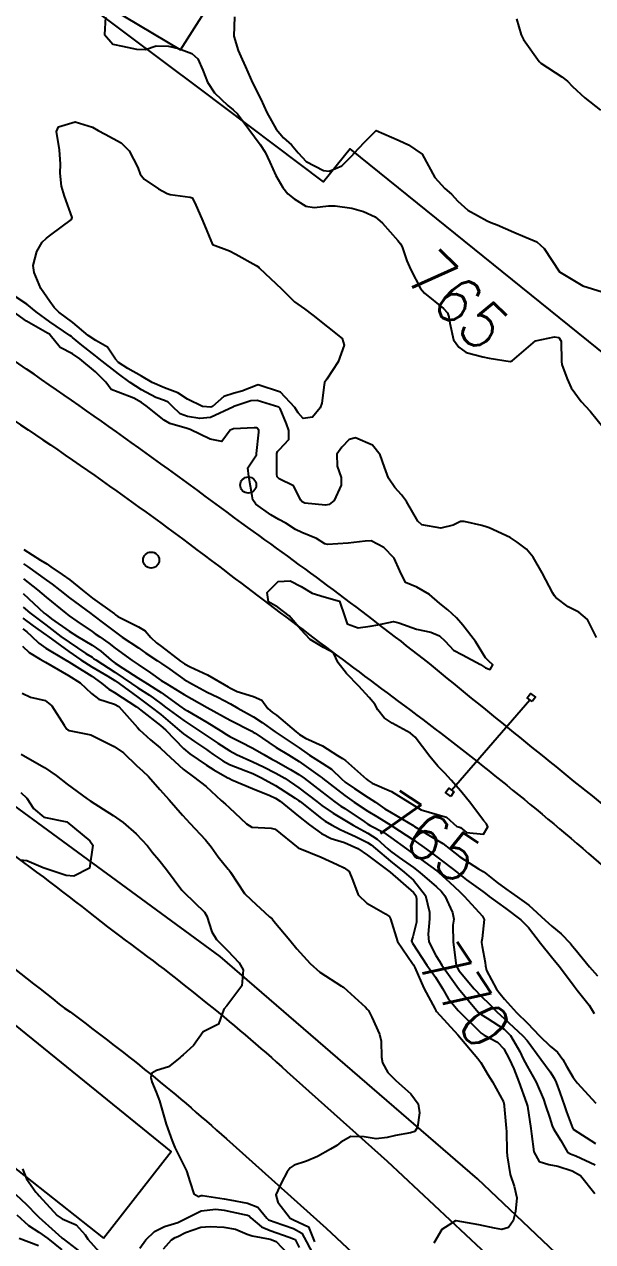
# Model space of a CAD drawing. Header units: metres. Extents: x 307586 to 320046, y 7427249 to 7434250.
# Drawn here: x 318679 to 318728.1, y 7429973.6 to 7430078.7 of the extents above; entities that cross this region are included whole.
import ezdxf
from ezdxf.enums import TextEntityAlignment as Align

# ---------------------------------------------------------------- set-up
doc = ezdxf.new("R2010")
doc.units = ezdxf.units.M
doc.header["$MEASUREMENT"] = 0
for name, color, linetype in [('Cotas', 45, 'Continuous'), ('Curvas de Nivel 1m', 11, 'Continuous'), ('Curvas de Nivel 5m', 15, 'Continuous'), ('Divisa', 42, 'FENCELINE2'), ('Edificações', 30, 'Continuous'), ('Linha Férrea', 20, 'Continuous'), ('Portico', 45, 'Continuous'), ('Postes', 20, 'Continuous'), ('Vias Primárias', 230, 'Continuous')]:
    doc.layers.add(name, color=color, linetype=linetype)
doc.styles.add('Style-STANDARD', font='STANDARD.shx')
doc.linetypes.add('FENCELINE2', pattern='A,0.25,-0.1,[132,ltypeshp.shx,S=0.1,R=0,X=-0.1,Y=0],-0.1,1', length=1.45)

msp = doc.modelspace()

# ---------------------------------------------------------------- linework, layer by layer
at = {"layer": 'Curvas de Nivel 1m', "flags": 128}
for points, elevation in [([(318697.12, 7430079.31), (318697.05, 7430077.65), (318697.42, 7430076.42), (318697.78, 7430075.64), (318698.05, 7430074.99), (318698.65, 7430073.63), (318699.37, 7430072.21), (318699.65, 7430071.62), (318699.91, 7430071.06), (318700.72, 7430069.61), (318701.34, 7430068.86), (318702.02, 7430068.28), (318702.62, 7430067.58), (318703.31, 7430066.82), (318704.81, 7430066.04), (318705.3, 7430066), (318706.38, 7430066.46), (318707.32, 7430067.39), (318707.38, 7430067.47), (318707.42, 7430067.52), (318708.33, 7430068.51), (318709.34, 7430069.5), (318711.33, 7430068.63), (318712.13, 7430068.27), (318713.32, 7430067.45), (318714.41, 7430065.44), (318715.28, 7430064.5), (318715.87, 7430064.01), (318716.4, 7430063.41), (318717.26, 7430062.62), (318718.93, 7430061.7), (318719.25, 7430061.57), (318719.8, 7430061.37), (318721.24, 7430060.73), (318722.2, 7430060.31), (318723.23, 7430059.89), (318723.86, 7430059.32), (318725.2, 7430057.31), (318727.19, 7430056.1), (318728.86, 7430055.58)], 764), ([(318721.46, 7430079.16), (318721.87, 7430077.77), (318722.08, 7430077.35), (318723.42, 7430075.47), (318723.57, 7430075.33), (318725.4, 7430074.15), (318725.87, 7430073.77), (318726.3, 7430073.3), (318727.38, 7430072.31), (318728.73, 7430071.27)], 763), ([(318678.9, 7430033.32), (318680.35, 7430032.39), (318680.89, 7430032.07), (318681.25, 7430031.83), (318682.23, 7430031.17), (318682.87, 7430030.7), (318683.99, 7430029.8), (318684.85, 7430029.13), (318686.73, 7430027.76), (318686.79, 7430027.72), (318686.83, 7430027.69), (318687.04, 7430027.55), (318688.82, 7430026.63), (318689.39, 7430026.3), (318689.88, 7430025.72), (318690.37, 7430025.27), (318690.81, 7430024.95), (318692.44, 7430023.69), (318692.79, 7430023.45), (318693.27, 7430023.2), (318694.78, 7430022.51), (318696.22, 7430021.65), (318696.57, 7430021.45), (318696.76, 7430021.35), (318697.34, 7430021.05), (318698.75, 7430020.64), (318699.46, 7430020.32), (318699.99, 7430019.6), (318700.4, 7430019.25), (318700.74, 7430019.01), (318702.44, 7430017.57), (318702.72, 7430017.36), (318703.24, 7430017.04), (318704.71, 7430016.37), (318706.02, 7430015.53), (318706.44, 7430015.27), (318706.69, 7430015.1), (318708.51, 7430013.5), (318708.67, 7430013.37), (318709.01, 7430013.15), (318710.66, 7430012.42), (318712.27, 7430011.45), (318712.64, 7430011.21), (318713.24, 7430010.84), (318714.63, 7430010.44), (318715.43, 7430010.22), (318716.33, 7430009.4), (318716.56, 7430009.34), (318716.62, 7430009.31), (318717.14, 7430008.88), (318718.62, 7430008.74), (318718.99, 7430009.37), (318718.88, 7430009.63), (318718.63, 7430009.92), (318717.52, 7430011.39), (318716.66, 7430012.45), (318715.82, 7430013.41), (318715.27, 7430014.01), (318714.68, 7430014.62), (318713.99, 7430015.44), (318712.72, 7430017.11), (318712.31, 7430017.45), (318710.73, 7430018.32), (318710.05, 7430018.79), (318709.48, 7430019.49), (318709.24, 7430019.98), (318708.75, 7430020.55), (318707.86, 7430021.51), (318706.78, 7430022.61), (318706.06, 7430023.53), (318705.65, 7430024.39), (318704.81, 7430024.87), (318703.64, 7430025.56), (318702.83, 7430026.4), (318701.84, 7430027.58), (318700.85, 7430028.33), (318700.06, 7430028.81), (318699.93, 7430029.6), (318700.87, 7430030.55), (318701.91, 7430030.62), (318702.87, 7430030.14), (318703.83, 7430029.56), (318704.86, 7430029.24), (318706.18, 7430028.85), (318706.65, 7430027.52), (318706.83, 7430026.9), (318707.78, 7430026.56), (318708.83, 7430026.7), (318709.5, 7430026.82), (318710.84, 7430027.09), (318711.31, 7430026.99), (318712.83, 7430026.45), (318714.08, 7430026.19), (318714.82, 7430025.88), (318715.32, 7430025.42), (318716.04, 7430024.64), (318716.8, 7430024.24), (318718.37, 7430023.38), (318718.79, 7430023.11), (318719.21, 7430022.95), (318719.44, 7430023.37), (318719.09, 7430023.67), (318718.8, 7430023.97), (318717.94, 7430025.39), (318716.83, 7430026.78), (318716.28, 7430027.41), (318715.53, 7430028.1), (318714.86, 7430028.65), (318713.97, 7430029.44), (318712.87, 7430030.07), (318711.88, 7430030.47), (318711.4, 7430031.47), (318710.9, 7430032.57), (318710.01, 7430033.49), (318708.92, 7430034.07), (318708.39, 7430034.03), (318706.92, 7430033.87), (318705.13, 7430033.76), (318704.92, 7430033.82), (318704.2, 7430034.27), (318702.93, 7430034.78), (318702.39, 7430035.04), (318701.54, 7430035.59), (318700.94, 7430035.91), (318700.24, 7430036.31), (318698.96, 7430037.23), (318698.69, 7430037.62), (318698.64, 7430037.95), (318698.34, 7430039.63), (318698.26, 7430040.36), (318699, 7430041.51), (318699.02, 7430041.6), (318699.02, 7430041.62), (318699.2, 7430043.44), (318699.21, 7430043.62), (318699.03, 7430043.82), (318698.82, 7430043.84), (318697.03, 7430043.74), (318696.74, 7430043.64), (318696.02, 7430042.65), (318695.02, 7430042.86), (318693.29, 7430043.69), (318693.03, 7430043.76), (318691.52, 7430044.19), (318691.04, 7430044.48), (318689.47, 7430045.74), (318689.06, 7430046.01), (318688.4, 7430046.4), (318687.06, 7430046.91), (318686.45, 7430047.15), (318685.98, 7430047.78), (318685.09, 7430048.67), (318683.76, 7430049.8), (318683.11, 7430050.21), (318682.05, 7430050.76), (318681.19, 7430051.84), (318681.12, 7430051.91), (318680.96, 7430052), (318679.14, 7430053.05), (318678, 7430053.87)], 764), ([(318678.87, 7430030.8), (318680.08, 7430029.85), (318680.85, 7430029.21), (318682.53, 7430027.81), (318682.83, 7430027.59), (318683.5, 7430027.13), (318684.82, 7430026.24), (318685.08, 7430026.05), (318685.46, 7430025.78), (318686.26, 7430025.22), (318686.8, 7430024.79), (318688.26, 7430023.75), (318688.79, 7430023.39), (318689.84, 7430022.66), (318690.77, 7430022.02), (318691.25, 7430021.71), (318692.75, 7430020.8), (318694.74, 7430019.67), (318696.73, 7430018.58), (318698.61, 7430017.62), (318698.72, 7430017.56), (318698.88, 7430017.46), (318700.7, 7430016.22), (318701.76, 7430015.58), (318702.69, 7430015.01), (318704.5, 7430013.73), (318704.67, 7430013.6), (318704.7, 7430013.58), (318704.74, 7430013.55), (318706.65, 7430012.08), (318707.45, 7430011.51), (318708.64, 7430010.74), (318709.4, 7430010.26), (318710.62, 7430009.52), (318710.71, 7430009.47), (318712.61, 7430008.21), (318713.69, 7430007.44), (318714.59, 7430006.77), (318716.39, 7430005.4), (318716.49, 7430005.32), (318716.57, 7430005.25), (318717.16, 7430004.8), (318718.56, 7430003.79), (318718.79, 7430003.61), (318719.11, 7430003.37), (318720.54, 7430002.32), (318721.86, 7430001.34), (318722.52, 7430000.67), (318723.55, 7429999.32), (318724.49, 7429998.15), (318724.88, 7429997.69), (318725.18, 7429997.3), (318726.46, 7429995.6), (318726.71, 7429995.28), (318727.75, 7429993.96), (318728.17, 7429993.26)], 766), ([(318678.86, 7430029.51), (318680.67, 7430027.83), (318680.76, 7430027.76), (318680.83, 7430027.71), (318681.31, 7430027.34), (318682.82, 7430026.28), (318683.55, 7430025.8), (318684.81, 7430025.07), (318685.56, 7430024.54), (318686.46, 7430023.76), (318686.79, 7430023.51), (318687.46, 7430023.07), (318688.77, 7430022.25), (318689.6, 7430021.73), (318690.32, 7430021.27), (318690.76, 7430020.98), (318692.57, 7430019.69), (318692.74, 7430019.57), (318693.04, 7430019.38), (318694.72, 7430018.41), (318695.94, 7430017.65), (318696.41, 7430017.35), (318696.71, 7430017.17), (318697.63, 7430016.7), (318698.7, 7430016.16), (318699.63, 7430015.61), (318700.32, 7430015.22), (318700.69, 7430015.03), (318701.94, 7430014.32), (318702.68, 7430013.89), (318703.14, 7430013.57), (318704.66, 7430012.39), (318705.77, 7430011.53), (318706.29, 7430011.17), (318706.64, 7430010.95), (318708.31, 7430009.82), (318708.62, 7430009.61), (318708.69, 7430009.57), (318708.84, 7430009.5), (318710.01, 7430008.87), (318710.61, 7430008.44), (318711.97, 7430007.46), (318712.6, 7430007.02), (318714.07, 7430005.94), (318714.58, 7430005.58), (318714.75, 7430005.43), (318715.71, 7430004.56), (318716.56, 7430003.78), (318716.94, 7430003.4), (318718.53, 7430001.66), (318718.68, 7430001.38), (318718.51, 7429999.72), (318718.46, 7429999.43), (318718.46, 7429999.38), (318718.5, 7429999.04), (318718.76, 7429997.65), (318718.78, 7429997.38), (318718.89, 7429996.96), (318719.73, 7429995.36), (318720.05, 7429994.96), (318720.44, 7429994.5), (318721.47, 7429993.34), (318722.42, 7429992.41), (318723.47, 7429991.32), (318724.39, 7429990.44), (318725.01, 7429989.92), (318725.48, 7429989.29), (318725.8, 7429988.71), (318726.37, 7429987.74), (318726.71, 7429987.28), (318728.34, 7429985.52)], 767), ([(318678.84, 7430028.35), (318679.42, 7430027.85), (318680.23, 7430027.24), (318680.82, 7430026.81), (318682.11, 7430025.82), (318682.81, 7430025.31), (318684.26, 7430024.34), (318684.8, 7430024.01), (318684.93, 7430023.92), (318685.12, 7430023.79), (318686.78, 7430022.73), (318688.21, 7430021.75), (318688.76, 7430021.37), (318689.76, 7430020.73), (318690.75, 7430020.02), (318691.16, 7430019.71), (318692.73, 7430018.55), (318694.02, 7430017.68), (318694.71, 7430017.24), (318695.66, 7430016.61), (318696.7, 7430015.95), (318697.29, 7430015.63), (318698.69, 7430015), (318699.62, 7430014.55), (318700.68, 7430014.02), (318701.45, 7430013.58), (318702.66, 7430012.74), (318704.21, 7430011.55), (318704.64, 7430011.22), (318705.64, 7430010.54), (318706.63, 7430009.94), (318707.35, 7430009.51), (318708.62, 7430008.82), (318709.43, 7430008.31), (318710.36, 7430007.47), (318710.6, 7430007.26), (318711.33, 7430006.72), (318712.58, 7430005.86), (318713.13, 7430005.44), (318714.56, 7430004.19), (318714.95, 7430003.82), (318715.28, 7430003.42), (318715.95, 7430001.99), (318716.05, 7430001.41), (318715.98, 7430000.88), (318716, 7429999.41), (318716.06, 7429998.97), (318716.27, 7429997.4), (318716.48, 7429996.96), (318717.82, 7429995.39), (318718.45, 7429994.73), (318719.13, 7429994.06), (318719.81, 7429993.36), (318720.42, 7429992.82), (318722.03, 7429991.33), (318722.4, 7429990.91), (318723.58, 7429989.32), (318724.37, 7429988.21), (318724.72, 7429987.66), (318724.9, 7429987.3), (318725.22, 7429986.43), (318725.61, 7429985.29), (318725.8, 7429984.76), (318726.31, 7429983.37), (318726.38, 7429983.28), (318728.29, 7429982.02)], 768), ([(318678.83, 7430027.39), (318679.7, 7430026.72), (318680.81, 7430025.95), (318680.97, 7430025.83), (318682.8, 7430024.5), (318683.82, 7430023.8), (318684.78, 7430023.19), (318686.16, 7430022.38), (318686.77, 7430022.02), (318687.13, 7430021.76), (318688.75, 7430020.56), (318689.23, 7430020.22), (318689.9, 7430019.72), (318690.73, 7430019.06), (318692.35, 7430017.69), (318692.71, 7430017.4), (318693.66, 7430016.73), (318694.7, 7430016.04), (318694.92, 7430015.89), (318695.25, 7430015.66), (318696.1, 7430015.07), (318696.68, 7430014.76), (318698.09, 7430014.21), (318698.68, 7430013.97), (318698.92, 7430013.86), (318699.43, 7430013.61), (318700.66, 7430012.94), (318702.36, 7430011.86), (318702.64, 7430011.66), (318702.77, 7430011.57), (318704.63, 7430010.08), (318704.95, 7430009.87), (318705.49, 7430009.54), (318706.23, 7430009.14), (318706.62, 7430008.98), (318707.57, 7430008.55), (318708.61, 7430008.01), (318708.92, 7430007.81), (318709.3, 7430007.49), (318710.59, 7430006.4), (318711.76, 7430005.46), (318712.57, 7430004.77), (318713.62, 7430003.44), (318713.97, 7430002), (318713.95, 7430001.44), (318713.84, 7430000.1), (318713.9, 7429999.44), (318714.49, 7429998.26), (318714.82, 7429997.76), (318715.02, 7429997.42), (318716.45, 7429995.4), (318718.17, 7429993.38), (318718.43, 7429993.16), (318718.94, 7429992.85), (318720.41, 7429991.9), (318720.96, 7429991.34), (318721.75, 7429989.98), (318722.05, 7429989.33), (318722.38, 7429988.72), (318723.18, 7429987.32), (318723.81, 7429985.85), (318723.99, 7429985.31), (318724.32, 7429984.29), (318724.56, 7429983.55), (318724.68, 7429983.3), (318725.29, 7429982.3), (318725.89, 7429981.29), (318726.14, 7429981.14), (318726.28, 7429981.09), (318726.6, 7429980.96), (318728.27, 7429980.18)], 769), ([(318678.8, 7430024.97), (318679.38, 7430024.43), (318680.32, 7430023.84), (318680.79, 7430023.59), (318681.34, 7430023.27), (318682.77, 7430022.43), (318683.78, 7430021.8), (318684.75, 7430020.88), (318685.38, 7430020.41), (318686.74, 7430019.96), (318687.11, 7430019.76), (318688.72, 7430017.95), (318688.91, 7430017.74), (318689.86, 7430016.88), (318690.7, 7430016.19), (318691.2, 7430015.7), (318692.68, 7430014.34), (318693.58, 7430013.68), (318694.66, 7430012.87), (318695.97, 7430011.65), (318696.32, 7430011.32), (318696.64, 7430011.04), (318698.14, 7430009.62), (318698.62, 7430009.35), (318700.29, 7430009.27), (318700.62, 7430009.17), (318702.6, 7430007.57), (318704.59, 7430006.75), (318705.98, 7430006.13), (318706.58, 7430005.83), (318707.01, 7430005.52), (318707.33, 7430004.74), (318707.78, 7430003.51), (318708.54, 7430002.78), (318710.14, 7430001.87), (318710.52, 7430001.59), (318710.57, 7430001.47), (318710.58, 7430001.42), (318711.19, 7429999.46), (318712.48, 7429997.56), (318712.56, 7429997.45), (318712.7, 7429997.23), (318713.47, 7429995.44), (318714.44, 7429993.64), (318714.5, 7429993.5), (318714.55, 7429993.43), (318716.4, 7429991.4), (318718.14, 7429989.38), (318718.38, 7429989.02), (318719, 7429988), (318719.41, 7429987.36), (318720.34, 7429985.62), (318720.41, 7429985.35), (318720.42, 7429985.26), (318720.58, 7429983.35), (318720.6, 7429983.06), (318720.64, 7429981.35), (318720.66, 7429980.97), (318720.92, 7429979.34), (318721.26, 7429978.33), (318721.51, 7429977.34), (318721.39, 7429976.17), (318721.18, 7429975.34), (318720.78, 7429974.77), (318720.21, 7429974.61), (318719.56, 7429974.71), (318718.21, 7429975), (318716.27, 7429975.34), (318716.21, 7429975.34), (318715.01, 7429974.61), (318714.32, 7429973.42)], 771), ([(318678.75, 7430020.92), (318679.47, 7430020.57), (318680.75, 7430020.27), (318681.33, 7430019.82), (318682.39, 7430018.14), (318682.61, 7430017.81), (318682.71, 7430017.74), (318682.82, 7430017.7), (318684.71, 7430017.31), (318685.74, 7430016.81), (318686.7, 7430016.32), (318687.51, 7430015.75), (318688.68, 7430014.64), (318689.16, 7430014.22), (318689.67, 7430013.72), (318690.66, 7430012.61), (318691.46, 7430011.7), (318692.63, 7430010.37), (318693.24, 7430009.68), (318694.6, 7430008.24), (318695.1, 7430007.66), (318695.7, 7430006.77), (318696.57, 7430005.72), (318696.64, 7430005.64), (318696.75, 7430005.46), (318697.96, 7430003.63), (318698.54, 7430003.06), (318700.14, 7430001.6), (318700.35, 7430001.42), (318700.52, 7430001.24), (318701.89, 7429999.58), (318702.5, 7429998.84), (318703.64, 7429997.56), (318704.47, 7429996.82), (318706.35, 7429995.62), (318706.45, 7429995.56), (318706.52, 7429995.52), (318708.44, 7429993.79), (318708.58, 7429993.64), (318708.68, 7429993.5), (318708.98, 7429992.94), (318709.65, 7429991.48), (318709.78, 7429990.86), (318709.8, 7429989.48), (318709.9, 7429988.99), (318710.37, 7429988.17), (318711.06, 7429987.46), (318712.35, 7429986.32), (318712.97, 7429985.44), (318713.1, 7429984.67), (318712.91, 7429983.44), (318712.68, 7429983.07), (318712.31, 7429982.95), (318711.03, 7429982.73), (318710.3, 7429982.54), (318709.34, 7429982.44), (318708.3, 7429982.59), (318707.17, 7429982.64), (318706.29, 7429982.13), (318705.96, 7429981.85), (318705.4, 7429981.53), (318704.28, 7429980.9), (318703.34, 7429980.49), (318702.27, 7429980.17), (318701.91, 7429979.93), (318701.67, 7429979.58), (318701.18, 7429978.65), (318700.67, 7429977.59), (318700.86, 7429976.95), (318701.92, 7429975.57), (318702.21, 7429975.45), (318703.49, 7429974.84), (318704.01, 7429973.54)], 772), ([(318678.69, 7430015.65), (318679.84, 7430015), (318680.68, 7430014.5), (318681.69, 7430013.82), (318682.66, 7430013.07), (318684.39, 7430011.79), (318684.64, 7430011.62), (318685.76, 7430010.89), (318686.63, 7430010.35), (318687.48, 7430009.75), (318688.61, 7430008.78), (318689.58, 7430007.73), (318690.03, 7430007.16), (318690.58, 7430006.52), (318691.22, 7430005.7), (318692.56, 7430003.91), (318692.75, 7430003.69), (318694.53, 7430002), (318694.71, 7430001.67), (318695.15, 7430000.3), (318695.55, 7429999.65), (318696.49, 7429998.68), (318697.51, 7429997.63), (318697.87, 7429997.03), (318697.73, 7429995.63), (318696.44, 7429993.93), (318696.2, 7429993.64), (318695.73, 7429992.34), (318694.4, 7429991.67), (318693.58, 7429990.49), (318692.68, 7429989.69), (318692.51, 7429989.55), (318692.38, 7429989.42), (318691.42, 7429988.65), (318690.36, 7429988.32), (318689.96, 7429988.11), (318689.87, 7429987.72), (318689.97, 7429987.34), (318690.34, 7429986.46), (318690.62, 7429985.71), (318690.73, 7429985.31), (318691.21, 7429983.7), (318691.72, 7429982.27), (318691.95, 7429981.69), (318692.28, 7429981.04), (318692.95, 7429979.68), (318693.27, 7429978.65), (318693.6, 7429977.67), (318694.01, 7429977.44), (318694.23, 7429977.53), (318694.34, 7429977.55), (318696.23, 7429977.25), (318696.7, 7429977.17), (318698.23, 7429976.88), (318699.13, 7429976.52), (318699.9, 7429975.59), (318700.06, 7429975.44), (318700.21, 7429975.37), (318700.53, 7429975.27), (318702.2, 7429974.69), (318702.92, 7429974.28), (318703.34, 7429973.55), (318704.17, 7429971.94)], 773), ([(318678.65, 7430012.34), (318679.18, 7430011.85), (318679.74, 7430010.95), (318680.63, 7430010.21), (318682.62, 7430009.81), (318684.6, 7430008.17), (318684.88, 7430007.79), (318684.57, 7430005.79), (318683.24, 7430005.12), (318682.57, 7430005.16), (318680.57, 7430005.83), (318679.17, 7430006.45), (318678.58, 7430006.49)], 774), ([(318678.8, 7429979.85), (318679.13, 7429978.97), (318679.94, 7429977.83), (318680.08, 7429977.68), (318680.23, 7429977.52), (318681.78, 7429975.81), (318682.21, 7429975.53), (318683.42, 7429975.01), (318684.2, 7429974.15), (318684.43, 7429973.78), (318686.16, 7429971.85)], 774), ([(318678.29, 7429975.86), (318679.3, 7429974.94), (318680.2, 7429974.37), (318680.97, 7429973.82), (318682.18, 7429972.85)], 776), ([(318688.93, 7429972.98), (318689.45, 7429973.72), (318690.2, 7429974.42), (318691.05, 7429974.86), (318692.21, 7429975.22), (318693.13, 7429975.68), (318694.22, 7429976.22), (318695.5, 7429976.37), (318696.22, 7429976.27), (318697.95, 7429975.89), (318698.22, 7429975.84), (318698.37, 7429975.78), (318698.53, 7429975.62), (318699.43, 7429974.83), (318700.2, 7429974.52), (318701.83, 7429973.94), (318702.2, 7429973.81), (318702.35, 7429973.73), (318702.45, 7429973.57), (318702.7, 7429973.05)], 774), ([(318678.49, 7429973.86), (318680.18, 7429973.21)], 777)]:
    msp.add_lwpolyline(points, dxfattribs=dict(at, elevation=elevation))
at = {"layer": 'Curvas de Nivel 1m', "elevation": 766, "flags": 128}
msp.add_lwpolyline([(318691.28, 7430064.06), (318691.54, 7430063.98), (318693.27, 7430063.76), (318693.45, 7430063.69), (318693.69, 7430063.26), (318694.37, 7430061.68), (318695.22, 7430059.67), (318696.67, 7430059.1), (318697.21, 7430058.83), (318698.99, 7430057.84), (318699.2, 7430057.69), (318699.28, 7430057.62), (318701.18, 7430055.82), (318701.39, 7430055.6), (318702.3, 7430054.72), (318703.16, 7430054.09), (318703.88, 7430053.56), (318705.14, 7430052.56), (318706.41, 7430051.53), (318706.57, 7430050.98), (318706.06, 7430049.54), (318705.09, 7430048.03), (318704.89, 7430047.74), (318704.85, 7430047.55), (318704.65, 7430045.96), (318704.51, 7430045.56), (318703.85, 7430044.75), (318703.04, 7430044.64), (318702.6, 7430045.12), (318702.33, 7430045.58), (318701.07, 7430046.92), (318699.16, 7430047.54), (318699.08, 7430047.52), (318697.73, 7430046.98), (318697.07, 7430046.81), (318696.18, 7430046.54), (318695.2, 7430045.67), (318695.05, 7430045.61), (318694.35, 7430045.68), (318693.06, 7430046.29), (318692.2, 7430046.84), (318691.07, 7430047.29), (318689.99, 7430047.73), (318689.08, 7430048.28), (318687.88, 7430048.96), (318687.1, 7430049.48), (318686.84, 7430049.76), (318686.13, 7430050.79), (318685.12, 7430051.38), (318684.47, 7430051.8), (318683.14, 7430052.91), (318681.92, 7430053.83), (318681.54, 7430054.22), (318681.16, 7430054.74), (318680.39, 7430055.85), (318679.8, 7430057.24), (318679.72, 7430057.85), (318680.02, 7430059.05), (318680.49, 7430059.85), (318680.86, 7430060.21), (318681.23, 7430060.5), (318683.04, 7430061.81), (318683.08, 7430061.98), (318682.42, 7430063.82), (318682.15, 7430064.69), (318682.06, 7430065.83), (318682.08, 7430066.61), (318681.98, 7430067.83), (318681.74, 7430069.43), (318681.89, 7430069.83), (318683.35, 7430070.25), (318684.83, 7430069.8), (318685.34, 7430069.49), (318685.93, 7430069.19), (318687.32, 7430068.43), (318688.02, 7430067.75), (318688.75, 7430066.3), (318688.97, 7430065.74), (318689.29, 7430065.29), (318690.53, 7430064.48)], close=True, dxfattribs=at)
at = {"layer": 'Curvas de Nivel 5m', "flags": 128}
for points, elevation in [([(318685.95, 7430079.28), (318685.89, 7430077.78), (318686.61, 7430076.95), (318687.42, 7430076.78), (318688.64, 7430076.53), (318689.42, 7430076.49), (318690.34, 7430076.81), (318691.42, 7430076.8), (318692.28, 7430076.57), (318693.42, 7430076.16), (318693.94, 7430075.68), (318694.37, 7430074.72), (318694.78, 7430073.68), (318695.38, 7430072.77), (318696.53, 7430071.65), (318697, 7430071.29), (318697.36, 7430070.93), (318698.34, 7430069.63), (318699.33, 7430068.3), (318699.76, 7430067.62), (318700.16, 7430066.77), (318700.68, 7430065.61), (318701.28, 7430064.58), (318701.73, 7430064.04), (318702.25, 7430063.59), (318703.26, 7430062.98), (318703.98, 7430062.84), (318705.26, 7430063), (318705.8, 7430063.01), (318707.26, 7430062.8), (318708.25, 7430062.52), (318709.25, 7430062.05), (318709.89, 7430061.49), (318711.23, 7430060), (318711.46, 7430059.71), (318711.59, 7430059.47), (318712, 7430058.26), (318712.35, 7430057.46), (318713.18, 7430055.85), (318713.51, 7430055.45), (318715.16, 7430054.13), (318715.5, 7430053.77), (318715.64, 7430053.42), (318715.7, 7430052.87), (318716.02, 7430051.42), (318716.49, 7430050.78), (318717.11, 7430050.34), (318718.55, 7430049.95), (318719.11, 7430049.85), (318720.92, 7430049.55), (318721.11, 7430049.61), (318723.12, 7430051.33), (318724.75, 7430051.69), (318725.13, 7430051.64), (318725.34, 7430051.31), (318725.37, 7430049.57), (318725.4, 7430049.31), (318725.85, 7430048.05), (318726.19, 7430047.29), (318727.07, 7430046.11), (318727.85, 7430045.27), (318729.04, 7430043.78)], 765), ([(318728.37, 7430025.71), (318727.62, 7430027.27), (318726.85, 7430027.9), (318725.93, 7430028.37), (318724.86, 7430029.19), (318724.76, 7430029.31), (318724.62, 7430029.56), (318723.68, 7430031.32), (318722.9, 7430032.67), (318722.33, 7430033.34), (318721.53, 7430033.96), (318720.92, 7430034.35), (318719.11, 7430035.2), (318718.93, 7430035.26), (318718.47, 7430035.38), (318716.94, 7430035.74), (318716.62, 7430035.73), (318715.99, 7430035.41), (318714.93, 7430035.16), (318713.3, 7430035.45), (318712.94, 7430035.78), (318711.96, 7430037.47), (318711.54, 7430038.04), (318710.97, 7430038.67), (318710.42, 7430039.49), (318710.06, 7430040.42), (318709.7, 7430041.49), (318709.02, 7430042.33), (318707.57, 7430042.97), (318707.02, 7430042.82), (318706.37, 7430042.17), (318705.95, 7430041.54), (318705.99, 7430040.53), (318706.33, 7430039.53), (318706.32, 7430038.87), (318705.72, 7430037.54), (318705.3, 7430037.21), (318704.96, 7430037.14), (318703.19, 7430037.33), (318702.96, 7430037.43), (318702.85, 7430037.57), (318702.21, 7430038.82), (318700.98, 7430039.43), (318700.8, 7430039.6), (318700.76, 7430039.83), (318700.78, 7430041.6), (318700.83, 7430041.78), (318701.01, 7430041.97), (318701.79, 7430042.82), (318701.81, 7430043.59), (318701.61, 7430044.16), (318701.05, 7430045.49), (318700.94, 7430045.6), (318699.06, 7430046.2), (318698.53, 7430046.16), (318697.05, 7430045.66), (318697.04, 7430045.66), (318697.01, 7430045.64), (318695.04, 7430044.71), (318694.1, 7430044.62), (318693.04, 7430044.8), (318692.4, 7430045.05), (318691.71, 7430045.71), (318691.37, 7430046.03), (318691.06, 7430046.18), (318690.32, 7430046.46), (318689.07, 7430047.11), (318688.08, 7430047.75), (318687.08, 7430048.48), (318685.41, 7430049.79), (318685.24, 7430049.93), (318685.11, 7430050.04), (318683.93, 7430050.98), (318683.12, 7430051.63), (318683.02, 7430051.71), (318682.87, 7430051.81), (318681.14, 7430052.98), (318679.98, 7430053.85), (318679.16, 7430054.51), (318677.37, 7430055.68)], 765), ([(318678.89, 7430032.09), (318679.21, 7430031.86), (318680.87, 7430030.67), (318681.36, 7430030.33), (318682.02, 7430029.82), (318682.85, 7430029.16), (318684.69, 7430027.79), (318684.83, 7430027.68), (318685.92, 7430026.87), (318686.82, 7430026.17), (318687.39, 7430025.75), (318688.8, 7430024.82), (318689.45, 7430024.38), (318690.45, 7430023.72), (318690.79, 7430023.49), (318691.51, 7430022.98), (318692.77, 7430022.1), (318693.47, 7430021.68), (318694.76, 7430021.01), (318695.66, 7430020.56), (318696.75, 7430020), (318697.39, 7430019.63), (318698.74, 7430018.86), (318699.51, 7430018.39), (318700.63, 7430017.59), (318700.72, 7430017.53), (318700.89, 7430017.41), (318702.7, 7430016.2), (318703.6, 7430015.56), (318704.69, 7430014.86), (318705.48, 7430014.34), (318706.35, 7430013.52), (318706.67, 7430013.24), (318707.48, 7430012.69), (318708.65, 7430011.92), (318709.28, 7430011.49), (318710.1, 7430010.94), (318710.63, 7430010.62), (318712.6, 7430009.45), (318712.62, 7430009.44), (318712.66, 7430009.41), (318714.61, 7430008.23), (318715.12, 7430007.93), (318715.76, 7430007.41), (318716.59, 7430006.77), (318718.2, 7430005.76), (318718.58, 7430005.53), (318718.78, 7430005.38), (318719.79, 7430004.58), (318720.56, 7430004.01), (318721.54, 7430003.34), (318722.54, 7430002.6), (318723.95, 7430001.32), (318724.52, 7430000.8), (318725.33, 7430000.12), (318726.13, 7429999.29), (318726.3, 7429999.08), (318726.5, 7429998.83), (318727.79, 7429997.27), (318728.47, 7429996.52)], 765), ([(318678.82, 7430026.48), (318679.16, 7430026.2), (318679.56, 7430025.85), (318680.19, 7430025.22), (318680.8, 7430024.79), (318682.46, 7430023.81), (318682.79, 7430023.62), (318683.25, 7430023.34), (318684.77, 7430022.38), (318685.62, 7430021.78), (318686.26, 7430021.26), (318686.75, 7430020.96), (318688.64, 7430019.74), (318688.74, 7430019.67), (318689.01, 7430019.46), (318690.72, 7430018.12), (318691.18, 7430017.71), (318692.7, 7430016.14), (318693.24, 7430015.68), (318694.68, 7430014.71), (318695.32, 7430014.3), (318696.48, 7430013.64), (318696.67, 7430013.54), (318696.87, 7430013.44), (318698.66, 7430012.67), (318700.16, 7430012.09), (318700.65, 7430011.85), (318701.04, 7430011.59), (318702.63, 7430010.3), (318703.59, 7430009.56), (318704.62, 7430008.81), (318705.46, 7430008.38), (318706.61, 7430008.02), (318707.77, 7430007.51), (318708.59, 7430006.94), (318710.57, 7430005.47), (318712.56, 7430003.71), (318712.77, 7430003.45), (318712.84, 7430003.16), (318712.84, 7430001.45), (318712.82, 7430001.15), (318712.51, 7429999.88), (318712.41, 7429999.54), (318712.43, 7429999.45), (318712.5, 7429999.33), (318713.73, 7429997.44), (318714.47, 7429996.39), (318715.08, 7429995.42), (318715.58, 7429994.55), (318716.43, 7429993.51), (318716.54, 7429993.4), (318718.41, 7429991.57), (318718.67, 7429991.38), (318719.83, 7429990.79), (318720.39, 7429990.2), (318720.84, 7429989.35), (318721.23, 7429988.49), (318721.68, 7429987.34), (318722.34, 7429985.5), (318722.39, 7429985.33), (318722.42, 7429985.25), (318722.7, 7429983.33), (318722.76, 7429982.87), (318722.97, 7429981.32), (318723.42, 7429980.47), (318724.27, 7429980.21), (318725.04, 7429980.06), (318726.27, 7429979.67), (318726.99, 7429979.27), (318728.25, 7429977.71)], 770), ([(318678.23, 7429977.62), (318679.14, 7429976.77), (318680.02, 7429975.83), (318680.12, 7429975.74), (318680.21, 7429975.67), (318681.62, 7429974.4), (318682.19, 7429973.89), (318682.24, 7429973.85), (318682.31, 7429973.81), (318684.17, 7429972.36)], 775), ([(318690.97, 7429972.92), (318691.67, 7429973.7), (318691.98, 7429973.91), (318692.2, 7429974.01), (318692.87, 7429974.35), (318694.2, 7429974.8), (318695.01, 7429974.85), (318696.2, 7429974.8), (318697.2, 7429974.63), (318698.2, 7429974.19), (318698.63, 7429974.05), (318700.19, 7429973.78), (318700.71, 7429973.58), (318702.17, 7429972.02)], 775)]:
    msp.add_lwpolyline(points, dxfattribs=dict(at, elevation=elevation))
at = {"layer": 'Divisa'}
for points in [[(318768.31, 7430018.26), (318753.95, 7430030.13), (318707.09, 7430067.91), (318704.79, 7430065.07), (318694.18, 7430073.07), (318681.27, 7430082.75), (318678.89, 7430085.06), (318658.62, 7430097.23), (318648.51, 7430087.16), (318642.65, 7430083.29), (318631.94, 7430085.85), (318624.75, 7430087.98), (318574.05, 7430118.94), (318546.88, 7430135.71)], [(318936.74, 7429752.2), (318924.61, 7429771.41), (318893.79, 7429816.08), (318885.48, 7429826.04), (318872.83, 7429839.72), (318838.13, 7429874.27), (318839.85, 7429876.35), (318833.62, 7429882.24), (318831.63, 7429880.14), (318792.24, 7429913.6), (318768.97, 7429933.53), (318759.79, 7429940.28), (318746.8, 7429951.78), (318718.1, 7429978.99), (318695.86, 7429998.18), (318663.16, 7430022.12), (318644.56, 7430035.13), (318629.96, 7430042.88), (318613.12, 7430051.23), (318603.39, 7430066.31), (318589.34, 7430091.98)]]:
    msp.add_lwpolyline(points, dxfattribs=at)
at = {"layer": 'Edificações'}
msp.add_lwpolyline([(318695.93, 7430081.98), (318687.53, 7430087.63), (318683.97, 7430081.54), (318692.45, 7430076.48)], close=True, dxfattribs=at)
msp.add_lwpolyline([(318685.8, 7429973.86), (318691.63, 7429981.34), (318676.64, 7429993.49), (318670.89, 7429985.59), (318685.8, 7429973.86)], dxfattribs=at)
at = {"layer": 'Linha Férrea'}
for points in [[(318930.9, 7429825.43, 0.003669), (318914.04, 7429846.17, 0.027382), (318898.79, 7429862.71, 0.019936), (318891.81, 7429869.76, 0.023999), (318882.52, 7429878.61, -0.025461), (318872.28, 7429888.25, 0.010084), (318862.5, 7429896.99, -0.004272), (318847.47, 7429909.85, -0.000685), (318826.03, 7429928.34, 0.00651), (318808.89, 7429942.92, 0.009667), (318798.46, 7429952.05, 0.010474), (318788.47, 7429960.52, 0.002394), (318769.69, 7429976.6, 0.013875), (318759.15, 7429985.59, 0.007574), (318744.09, 7429998.63, -0.000565), (318730.12, 7430010.35, -0.001696), (318713.43, 7430023.89, 0.01145), (318697.75, 7430035.59, 0.011172), (318677.18, 7430050.23), (318658.01, 7430062.38), (318640.62, 7430072.92), (318614.68, 7430088.65)], [(318612.61, 7430085.29), (318638.57, 7430069.55), (318655.64, 7430059.14), (318675.38, 7430046.24, -0.017706), (318695.72, 7430031.9, 0.0027), (318711.28, 7430020.21, -0.018252), (318727.69, 7430007.07, 0.007557), (318741.74, 7429995.31, -0.013364), (318756.51, 7429982.66, 0.008323), (318767.58, 7429972.98, -0.004373), (318785.8, 7429957.31, 0.003978), (318795.85, 7429948.64, -0.002441), (318806.39, 7429939.62, 0.004607), (318823.64, 7429924.98, -0.005417), (318844.88, 7429906.88, 0.004272), (318859.96, 7429893.98, -0.019937), (318869.52, 7429885.26, 0.016492), (318879.94, 7429875.63, -0.023999), (318888.96, 7429867.05, 0.009413), (318896.05, 7429859.89, -0.027382), (318911, 7429843.66, -0.003669), (318927.83, 7429822.97, -0.027535), (318943.27, 7429801.35, -0.000874)]]:
    msp.add_lwpolyline(points, format="xyb", dxfattribs=at)
at = {"layer": 'Portico'}
for points in [[(318722.84, 7430020.19), (318722.39, 7430020.51), (318722.67, 7430020.9), (318723.12, 7430020.58)], [(318715.79, 7430012), (318715.34, 7430012.33), (318715.62, 7430012.72), (318716.07, 7430012.39)]]:
    msp.add_lwpolyline(points, close=True, dxfattribs=at)
msp.add_lwpolyline([(318715.85, 7430012.55), (318722.61, 7430020.35)], dxfattribs=at)
at = {"layer": 'Postes'}
for centre in [(318698.3, 7430038.89), (318689.91, 7430032.41)]:
    msp.add_circle(centre, 0.694, dxfattribs=at)
at = {"layer": 'Vias Primárias', "elevation": 758.33}
for points in [[(318453.55, 7430085.41, 0.0108), (318477.82, 7430075.35, 0.019657), (318504.85, 7430066.03, -0.009415), (318548.33, 7430052.03), (318595.08, 7430038.14, 0.000555), (318614.22, 7430032.48, -0.029142), (318618.47, 7430030.95), (318624.39, 7430030.95, -0.079792), (318628.11, 7430030.35, 0.011976), (318631.84, 7430029.22, -0.006759), (318642.07, 7430026.23, -0.019862), (318652.11, 7430022.71, -0.051672), (318659.89, 7430018.66, 0.01454), (318669.16, 7430012.92, -0.033823), (318677.73, 7430007.14, -0.010909), (318686.7, 7430000.3, -0.025459), (318701.64, 7429988.26), (318710.31, 7429980.49), (318721.14, 7429970.37), (318735.75, 7429956.83)], [(318453.55, 7430085.41, 0.0108), (318477.82, 7430075.35, 0.019657), (318504.85, 7430066.03, -0.009415), (318548.33, 7430052.03), (318595.08, 7430038.14, 0.000555), (318614.22, 7430032.48, -0.029142), (318618.47, 7430030.95), (318624.39, 7430030.95, -0.079792), (318628.11, 7430030.35, 0.011976), (318631.84, 7430029.22, -0.006759), (318642.07, 7430026.23, -0.019862), (318652.11, 7430022.71, -0.051672), (318659.89, 7430018.66, 0.01454), (318669.16, 7430012.92, -0.033823), (318677.73, 7430007.14, -0.010909), (318686.7, 7430000.3, -0.025459), (318701.64, 7429988.26), (318710.31, 7429980.49), (318721.14, 7429970.37), (318735.75, 7429956.83)], [(318666.34, 7430004.57, -0.449232), (318667.52, 7430004.7, -0.039063), (318673.03, 7430000.89, -0.011211), (318681.96, 7429994.07, -0.025857), (318696.42, 7429982.42), (318705.02, 7429974.71), (318715.81, 7429964.64), (318730.47, 7429951.04), (318739.88, 7429943), (318758.78, 7429925.67), (318773.49, 7429912.19), (318795.19, 7429892.31), (318814.62, 7429874.45)], [(318666.34, 7430004.57, -0.449232), (318667.52, 7430004.7, -0.039063), (318673.03, 7430000.89, -0.011211), (318681.96, 7429994.07, -0.025857), (318696.42, 7429982.42), (318705.02, 7429974.71), (318715.81, 7429964.64), (318730.47, 7429951.04), (318739.88, 7429943), (318758.78, 7429925.67), (318773.49, 7429912.19), (318795.19, 7429892.31), (318814.62, 7429874.45)]]:
    msp.add_lwpolyline(points, format="xyb", dxfattribs=at)

# ---------------------------------------------------------------- texts
at = {"layer": 'Cotas', "style": 'Style-STANDARD'}
for s, rotation, p in [('765', 315.3895, (318716.41, 7430054.85, 765)), ('765', 326.4361, (318713.81, 7430008.49, 765)), ('770', 303.666, (318717.02, 7429994.82, 770))]:
    msp.add_text(s, height=4, rotation=rotation, dxfattribs=at).set_placement(p, align=Align.MIDDLE_CENTER)

doc.saveas('drawing.dxf')
